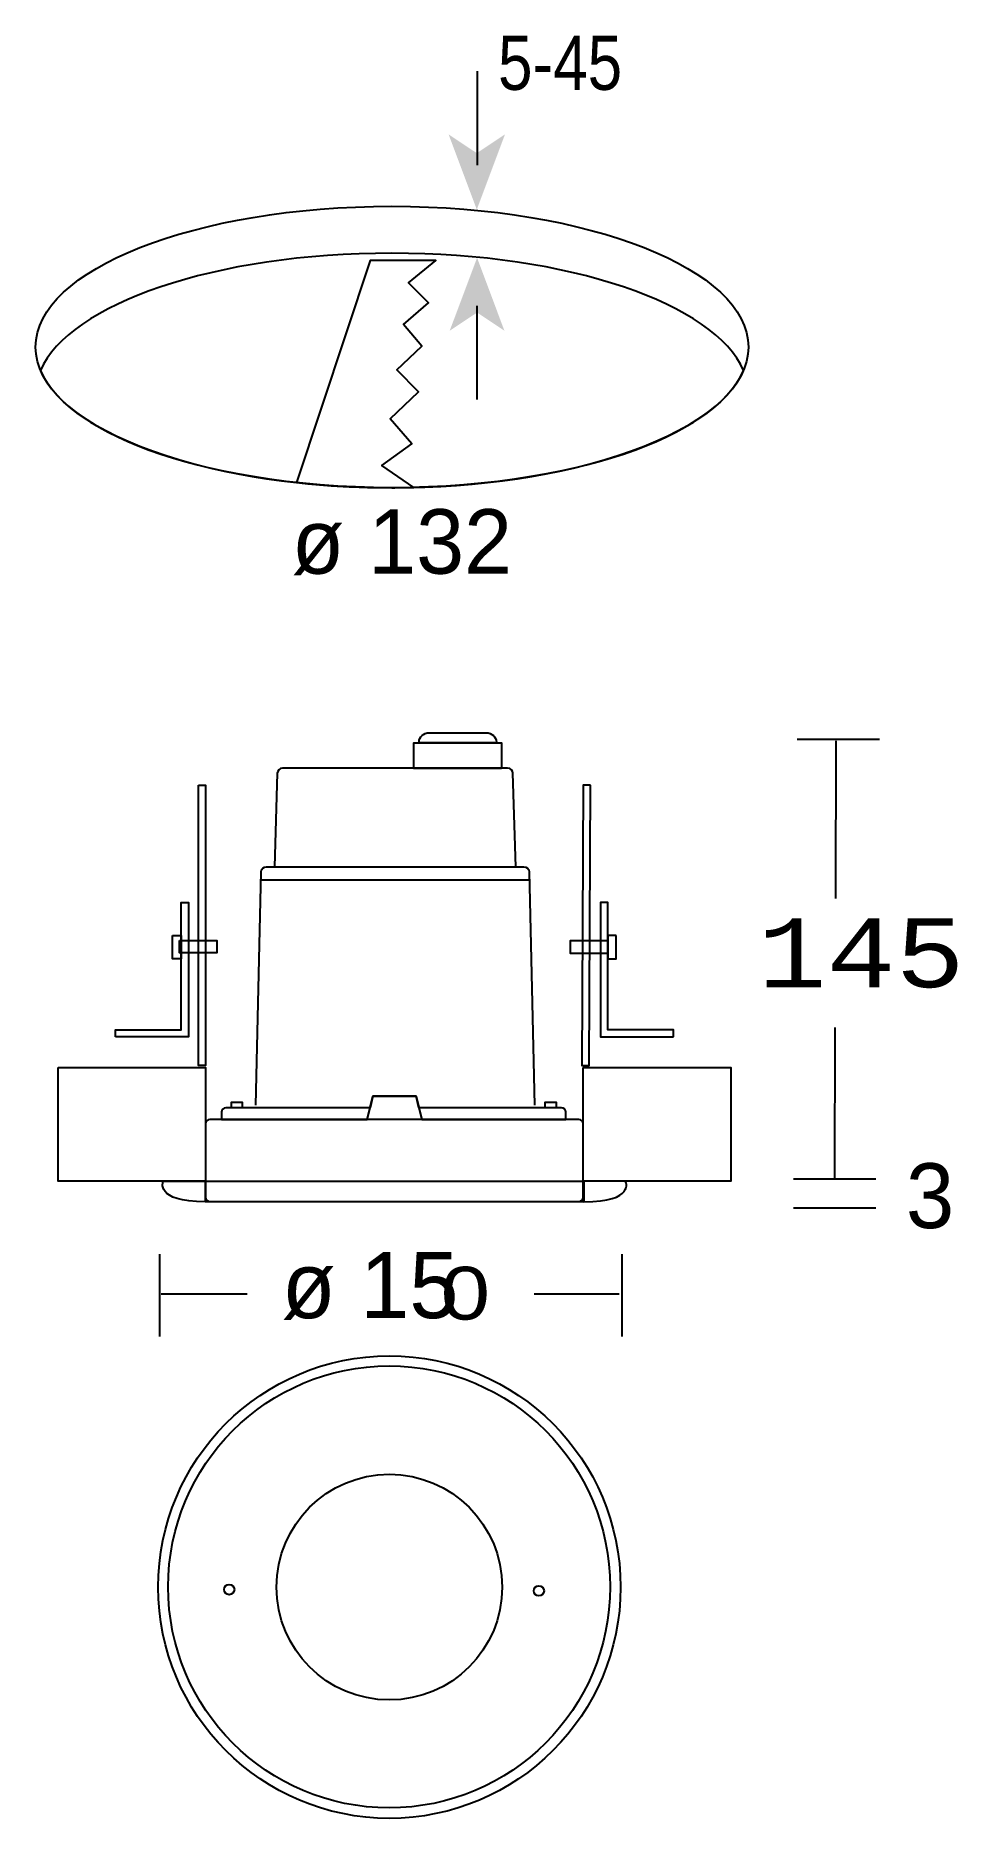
# Model space of a CAD drawing. Extents: x 44 to 160, y 61 to 286.
import ezdxf

# ---------------------------------------------------------------- set-up
doc = ezdxf.new("R2010")
doc.units = 0
doc.layers.add('LIVELLO_1', color=160, linetype='Continuous')
doc.styles.add('STD', font='txt')

# ---------------------------------------------------------------- blocks, each defined once
blk = doc.blocks.new('AI9-BLK1')
at = {"layer": 'LIVELLO_1'}
h = blk.add_hatch(color=7, dxfattribs=at)
h.dxf.hatch_style = 2
h.paths.add_polyline_path([(-1.95, 97.27), (1.61, 99.64), (-1.95, 90.15), (-5.51, 99.64)])
h = blk.add_hatch(color=7, dxfattribs=at)
h.dxf.hatch_style = 2
h.paths.add_polyline_path([(-1.91, 77.15), (-5.37, 74.85), (-1.91, 84.06), (1.54, 74.85)])
at = {"layer": 'LIVELLO_1', "color": 7}
for p, q in [((-1.92, 107.6), (-1.92, 95.76)), ((-1.92, 66.17), (-1.92, 78.01)), ((38.5, 23.3), (48.89, 23.3)), ((43.35, 23.1), (43.33, 3.19)), ((4.65, 5.52), (-29.12, 5.52)), ((43.23, -13.08), (43.2, -32.16)), ((-21.87, -23.21), (-22.63, -23.21)), ((-18.58, -23.21), (-19.35, -23.21)), ((-5.43, -23.21), (-6.2, -23.21)), ((-2.14, -23.21), (-2.91, -23.21)), ((38.01, -32.16), (48.4, -32.16)), ((38.01, -35.83), (48.4, -35.83)), ((-41.97, -52.08), (-41.97, -41.69)), ((16.41, -52.08), (16.41, -41.68)), ((-30.91, -46.74), (-41.77, -46.74)), ((16.04, -46.74), (5.31, -46.74))]:
    blk.add_line(p, q, dxfattribs=at)
for points in [[(1.18, 19.59), (-9.89, 19.59), (-9.89, 22.84), (1.18, 22.84)], [(-37.09, 17.52), (-36.17, 17.52), (-36.17, -17.88), (-37.09, -17.88)], [(12.41, 17.52), (11.49, 17.52), (11.32, -17.88), (12.24, -17.88)], [(-47.56, -14.26), (-47.56, -13.35), (-39.25, -13.35), (-39.25, 2.69), (-38.34, 2.69), (-38.34, -13.35), (-38.34, -14.04), (-38.34, -14.26)], [(22.88, -14.26), (22.88, -13.35), (14.57, -13.35), (14.57, 2.69), (13.65, 2.69), (13.65, -13.35), (13.65, -14.04), (13.65, -14.26)], [(-40.34, -1.45), (-39.25, -1.45), (-39.25, -4.41), (-40.34, -4.41)], [(-40.34, -1.45), (-39.25, -1.45), (-39.25, -4.41), (-40.34, -4.41)], [(-39.46, -2.1), (-34.74, -2.1), (-34.74, -3.67), (-39.46, -3.67)], [(-39.46, -2.1), (-34.74, -2.1), (-34.74, -3.67), (-39.46, -3.67)], [(14.57, -2.14), (9.85, -2.14), (9.85, -3.71), (14.57, -3.71)], [(14.57, -2.14), (9.85, -2.14), (9.85, -3.71), (14.57, -3.71)], [(15.65, -1.45), (14.57, -1.45), (14.57, -4.41), (15.65, -4.41)], [(15.65, -1.45), (14.57, -1.45), (14.57, -4.41), (15.65, -4.41)], [(-54.79, -18.11), (-36.17, -18.11), (-36.17, -32.47), (-54.79, -32.47)], [(11.49, -18.11), (30.11, -18.11), (30.11, -32.47), (11.49, -32.47)], [(-8.9, -24.69), (-15.77, -24.69), (-15.08, -21.76), (-9.59, -21.76)], [(-31.55, -23.21), (-32.92, -23.21), (-32.92, -22.52), (-31.55, -22.52)], [(8.07, -23.21), (6.7, -23.21), (6.7, -22.52), (8.07, -22.52)], [(-36.18, -32.47), (11.56, -32.47), (11.56, -35.07), (-36.18, -35.07)], [(-36.18, -32.47), (11.56, -32.47), (11.56, -35.07), (-36.18, -35.07)]]:
    blk.add_lwpolyline(points, close=True, dxfattribs=at)
for points in [[(5.33, -23.21), (-2.14, -23.21), (-9.25, -23.21), (-9.59, -21.76), (-15.08, -21.76), (-15.42, -23.21), (-22.63, -23.21), (-30.17, -23.21)], [(-8.72, -23.21), (-9.23, -23.21), (-9.48, -22.17)], [(-15.29, -22.61), (-15.44, -23.21), (-16.06, -23.21)]]:
    blk.add_lwpolyline(points, dxfattribs=at)
for centre, radius in [((-12.98, -83.7), 29.18), ((-13.01, -83.67), 27.89), ((-12.98, -83.7), 14.24), ((-33.19, -84.01), 0.649), ((5.89, -84.17), 0.648)]:
    blk.add_circle(centre, radius, dxfattribs=at)
blk.add_ellipse((-12.65, 72.8), major_axis=(44.98, 0), ratio=0.394748, dxfattribs=at)
for points, knots in [([(-57, 69.84), (-53.43, 78.24), (-34.93, 84.64), (-12.65, 84.64), (9.64, 84.64), (28.14, 78.24), (31.7, 69.84), (28.14, 61.44), (9.64, 55.05), (-12.65, 55.05), (-34.93, 55.05), (-53.43, 61.44), (-57, 69.84)], [0, 0, 0, 0, 1, 1, 1, 2, 2, 2, 3, 3, 3, 4, 4, 4, 4]), ([(-24.71, 55.69), (-24.71, 55.69), (-15.42, 83.72), (-15.42, 83.72), (-15.42, 83.72), (-7.13, 83.72), (-7.13, 83.72), (-7.13, 83.72), (-10.57, 80.91), (-10.57, 80.91), (-10.57, 80.91), (-8.04, 78.38), (-8.04, 78.38), (-8.04, 78.38), (-11.2, 75.64), (-11.2, 75.64), (-11.2, 75.64), (-8.88, 72.89), (-8.88, 72.89), (-8.88, 72.89), (-12.05, 69.94), (-12.05, 69.94), (-12.05, 69.94), (-9.3, 67.13), (-9.3, 67.13), (-9.3, 67.13), (-12.89, 63.75), (-12.89, 63.75), (-12.89, 63.75), (-10.15, 60.58), (-10.15, 60.58), (-10.15, 60.58), (-13.95, 57.84), (-13.95, 57.84), (-13.95, 57.84), (-9.89, 55.08), (-9.89, 55.08), (-10.8, 55.06), (-11.72, 55.05), (-12.65, 55.05), (-16.83, 55.05), (-20.87, 55.27), (-24.71, 55.69)], [0, 0, 0, 0, 1, 1, 1, 2, 2, 2, 3, 3, 3, 4, 4, 4, 5, 5, 5, 6, 6, 6, 7, 7, 7, 8, 8, 8, 9, 9, 9, 10, 10, 10, 11, 11, 11, 12, 12, 12, 13, 13, 13, 14, 14, 14, 14]), ([(0.52, 22.84), (0.52, 22.84), (0.52, 22.93), (0.52, 22.93), (0.52, 23.59), (-0.05, 24.12), (-0.76, 24.12), (-0.76, 24.12), (-7.96, 24.12), (-7.96, 24.12), (-8.66, 24.12), (-9.24, 23.59), (-9.24, 22.93), (-9.24, 22.93), (-9.24, 22.84), (-9.24, 22.84), (-9.24, 22.84), (0.52, 22.84), (0.52, 22.84)], [0, 0, 0, 0, 1, 1, 1, 2, 2, 2, 3, 3, 3, 4, 4, 4, 5, 5, 5, 6, 6, 6, 6]), ([(-27.5, 7.21), (-27.5, 7.21), (-27.13, 19), (-27.13, 19), (-27.13, 19.36), (-26.82, 19.64), (-26.45, 19.64), (-26.45, 19.64), (1.94, 19.64), (1.94, 19.64), (2.32, 19.64), (2.62, 19.36), (2.62, 19), (2.62, 19), (2.99, 7.21), (2.99, 7.21), (2.99, 7.21), (-27.5, 7.21), (-27.5, 7.21)], [0, 0, 0, 0, 1, 1, 1, 2, 2, 2, 3, 3, 3, 4, 4, 4, 5, 5, 5, 6, 6, 6, 6]), ([(-29.85, -22.87), (-29.85, -22.87), (-29.17, 6.58), (-29.17, 6.58), (-29.17, 6.93), (-28.86, 7.21), (-28.49, 7.21), (-28.49, 7.21), (3.98, 7.21), (3.98, 7.21), (4.36, 7.21), (4.66, 6.93), (4.66, 6.58), (4.66, 6.58), (5.34, -22.87), (5.34, -22.87)], [0, 0, 0, 0, 1, 1, 1, 2, 2, 2, 3, 3, 3, 4, 4, 4, 5, 5, 5, 5]), ([(-12.01, -21.76), (-12.13, -21.74), (-12.26, -21.73), (-12.39, -21.73), (-12.52, -21.73), (-12.65, -21.74), (-12.77, -21.76)], [0, 0, 0, 0, 1, 1, 1, 2, 2, 2, 2]), ([(10.94, -35.05), (10.94, -35.05), (-35.63, -35.05), (-35.63, -35.05), (-35.93, -35.05), (-36.17, -34.8), (-36.17, -34.5), (-36.17, -34.5), (-36.17, -25.23), (-36.17, -25.23), (-36.17, -24.93), (-35.93, -24.69), (-35.63, -24.69), (-35.63, -24.69), (10.94, -24.69), (10.94, -24.69), (11.24, -24.69), (11.49, -24.93), (11.49, -25.23), (11.49, -25.23), (11.49, -34.5), (11.49, -34.5), (11.49, -34.8), (11.24, -35.05), (10.94, -35.05)], [0, 0, 0, 0, 1, 1, 1, 2, 2, 2, 3, 3, 3, 4, 4, 4, 5, 5, 5, 6, 6, 6, 7, 7, 7, 8, 8, 8, 8]), ([(-15.77, -24.69), (-15.77, -24.69), (-34.16, -24.69), (-34.16, -24.69), (-34.16, -24.69), (-34.16, -23.76), (-34.16, -23.76), (-34.16, -23.46), (-33.91, -23.21), (-33.61, -23.21), (-33.61, -23.21), (-15.42, -23.21), (-15.42, -23.21), (-15.42, -23.21), (-15.77, -24.69), (-15.77, -24.69)], [0, 0, 0, 0, 1, 1, 1, 2, 2, 2, 3, 3, 3, 4, 4, 4, 5, 5, 5, 5]), ([(8.76, -23.21), (9.06, -23.21), (9.31, -23.46), (9.31, -23.76), (9.31, -23.76), (9.31, -24.69), (9.31, -24.69), (9.31, -24.69), (-8.9, -24.69), (-8.9, -24.69), (-8.9, -24.69), (-9.25, -23.21), (-9.25, -23.21), (-9.25, -23.21), (8.76, -23.21), (8.76, -23.21)], [0, 0, 0, 0, 1, 1, 1, 2, 2, 2, 3, 3, 3, 4, 4, 4, 5, 5, 5, 5]), ([(-36.18, -35.07), (-36.18, -35.07), (-36.25, -32.47), (-36.25, -32.47), (-36.25, -32.47), (-41.52, -32.47), (-41.52, -32.47), (-41.52, -32.47), (-42.7, -35.07), (-36.18, -35.07)], [0, 0, 0, 0, 1, 1, 1, 2, 2, 2, 3, 3, 3, 3]), ([(11.56, -35.07), (11.56, -35.07), (11.49, -32.47), (11.49, -32.47), (11.49, -32.47), (16.84, -32.47), (16.84, -32.47), (16.84, -32.47), (18.08, -35.07), (11.56, -35.07)], [0, 0, 0, 0, 1, 1, 1, 2, 2, 2, 3, 3, 3, 3])]:
    blk.add_open_spline(points, degree=3, knots=knots, dxfattribs=at)
at = {"layer": 'LIVELLO_1', "color": 7, "attachment_point": 1, "style": 'STD'}
for s, insert, char_height in [('\\fArial Narrow|b0|i0;\\H6.8350;\\C7;5-45', (0.73, 112.09), 6.835), ('\\fMyriad Roman|b0|i0;\\H8.1365;\\C7;ø 132', (-25.32, 52.33), 8.1365), ('\\fCourier|b0|i0;\\H8.6845;\\C7;145', (33.51, 0.69), 8.6845), ('\\fMyriad Roman|b0|i0;\\H8.1815;\\C7;3', (52.22, -30.21), 8.1815), ('\\fMyriad Roman|b0|i0;\\H8.3376;\\C7;ø 15', (-26.57, -41.42), 8.3376), ('\\fMyriad Roman|b0|i0;\\H6.6545;\\W1.26;\\C7;0', (-6.51, -43.28), 6.6545)]:
    blk.add_mtext(s, dxfattribs=dict(at, insert=insert, char_height=char_height))

msp = doc.modelspace()

# ---------------------------------------------------------------- block references
at = {"layer": 'LIVELLO_1', "color": 7}
msp.add_blockref('AI9-BLK1', (101.223451, 173.70025), dxfattribs=at)

doc.saveas('drawing.dxf')
